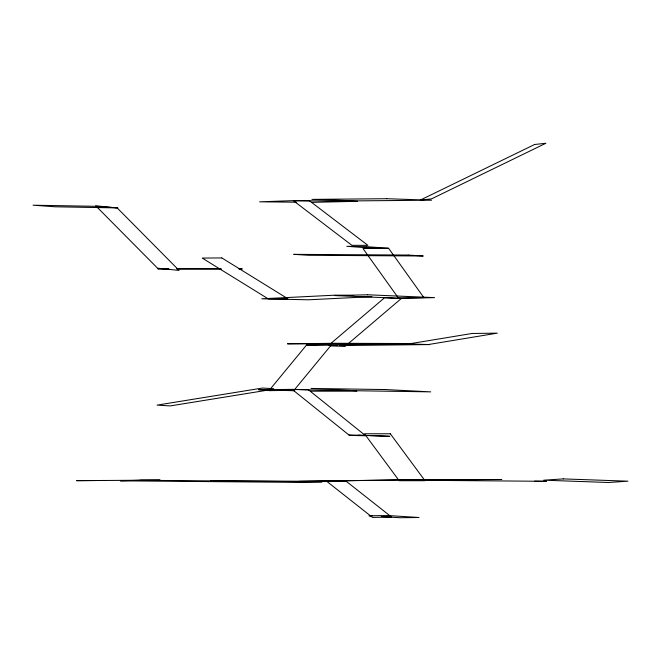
<?xml version="1.0" encoding="UTF-8"?>
<svg xmlns="http://www.w3.org/2000/svg" width="661" height="661" viewBox="0 0 661 661"><rect width="100%" height="100%" fill="white"/><g stroke="black" fill="none" stroke-linecap="round" stroke-linejoin="round"><path stroke-width="0.99" d="M294.649 389.519L331.483 344.761L306.423 345.158L268.961 390.668L294.021 390.279M328.319 345.612L384.636 297.69L401.326 298.508L345.009 346.43L330.285 345.711M408.564 343.96L472.053 333.475L497.303 333.152L429.286 344.389M271.704 389.486L170.224 405.92L157.087 405.11L262.582 388.032L273.704 388.709M371.928 296.657L308.406 299.797L261.781 298.797L335.408 295.153L353.652 295.541M330.574 345.678L337.647 345.604M339.663 345.579L429.543 344.563L407.655 343.935L306.663 345.075L316.611 345.356M140.487 480.266L160.16 480.101L76.61 480.671L104.81 480.456M168.671 268.837L157.863 268.837L168.886 268.895M176.983 268.837L220.229 268.845M221.493 268.953L176.908 268.936M238.96 268.953L242.29 268.953L239.282 268.936M210.396 481.142L330.649 481.431L210.611 481.158M296.326 202.192L259.599 201.812L293.178 200.655L357.444 201.308L311.934 202.349M534.65 481.15L546.399 481.315L424.527 480.316L436.277 480.481M269.663 390.04L258.542 389.726L292.005 389.362L356.882 391.188L310.447 391.18M279.859 390.32L294.69 390.742M358.171 435.169L361.286 435.26M362.063 435.277L389.825 436.31L348.843 434.905M372.085 515.977L368.995 515.778L388.131 515.547L419.049 517.497L399.905 517.737L381.364 516.563M534.609 144.495L420.264 200.093L431.542 198.862L545.887 143.263L534.609 144.495M563.263 478.895L543.689 480.192L608.384 482.489L627.95 481.183L563.263 478.895M139.95 480.266L120.36 480.836L302.523 482.406L322.122 481.836L139.95 480.266M367.681 294.781L334.656 295.566L401.582 298.408L434.608 297.624L367.681 294.781M346.116 481.208L327.096 481.621L372.531 517.431L391.543 517.018L346.116 481.208M410.415 479.704L298.698 481.431L421.652 479.646L410.415 479.704M388.552 248.214L363.005 248.544L398.294 297.904L423.833 297.574L388.552 248.214M335.466 343.29L287.477 343.803L407.085 343.513L335.466 343.29M386.801 198.713L311.926 199.382L356.692 200.878L431.575 200.209L386.801 198.713M482.365 479.514L415.389 480.084L501.823 479.514L482.365 479.514M221.832 257.939L202.225 258.071L268.292 298.888L287.899 298.772L221.832 257.939M390.312 433.773L364.475 433.765L399.145 480.704L424.982 480.704L390.312 433.773M309.464 200.779L293.443 200.729L351.892 245.314L367.913 245.363L309.464 200.779M408.234 255.055L293.707 254.345L308.704 255.286L423.23 256.005L408.234 255.055M385.545 389.56L310.959 388.437L356.139 390.742L430.724 391.866L385.545 389.56M95.853 206.323L33.05 205.199L55.07 206.794L117.873 207.918L95.853 206.323M366.599 246.685L346.827 246.313L368.012 247.842L387.784 248.222L366.599 246.685M308.439 389.792L292.261 389.453L349.479 435.425L365.657 435.764L308.439 389.792M117.228 207.984L95.705 205.769L157.566 268.209L179.098 270.423L117.228 207.984"/></g></svg>
